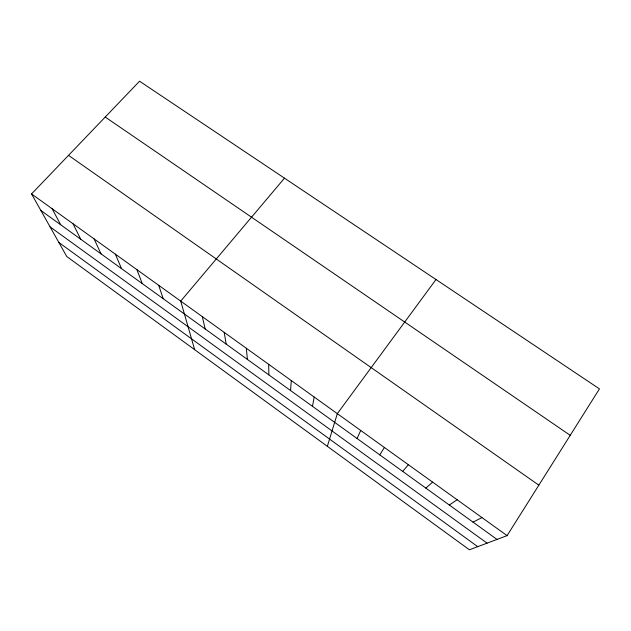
<?xml version="1.0" encoding="UTF-8"?>
<svg xmlns="http://www.w3.org/2000/svg" width="631" height="631" viewBox="0 0 631 631"><rect width="100%" height="100%" fill="white"/><g stroke="black" fill="none" stroke-linecap="round" stroke-linejoin="round"><path stroke-width="0.95" d="M290.56 390.542L291.301 380.58M312.495 406.356L314.183 397.025M327.347 446.33L337.325 413.652L435.989 279.525M357.083 438.513L360.727 430.468M507.087 535.632L599.45 388.885L139.561 81.21L31.55 193.946L66.76 256.517L469.393 549.79L507.087 535.632L31.55 193.946M379.752 454.864L384.413 447.489M284.486 178.163L180.711 301.121L194.648 349.669M402.681 471.396L408.375 464.7M425.862 488.11L432.614 482.123M449.311 505.021L457.144 499.744M473.021 522.121L481.966 517.586M105.219 117.05L570.219 435.327M68.519 155.352L538.842 485.176M40.841 210.454L497.007 539.418M50.086 226.884L487.069 543.149M58.872 242.493L477.722 546.667M52.152 208.751L60.694 224.77M72.983 223.721L80.768 239.244M94.051 238.849L101.047 253.875M115.347 254.159L121.546 268.656M136.888 269.634L142.275 283.603M158.673 285.291L163.224 298.708M202.33 316.659L205.178 328.964M224.202 332.371L226.182 344.116M246.319 348.265L247.407 359.418M268.68 364.332L268.869 374.893"/></g></svg>
